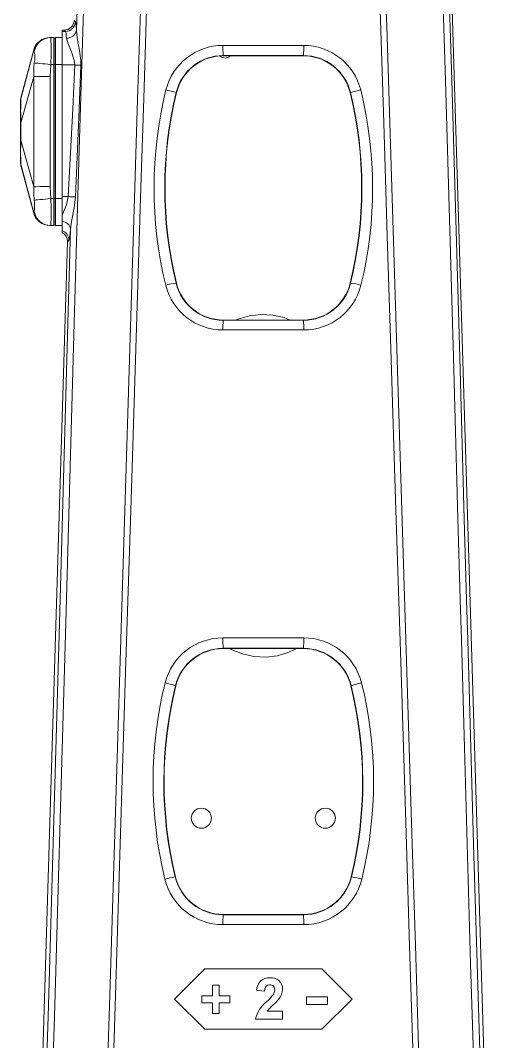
# Model space of a CAD drawing. Header units: millimetres. Extents: x -280 to 408, y 33 to 269.
# Drawn here: x 107.03 to 120.91, y 158.35 to 188.8 of the extents above; entities that cross this region are included whole.
import ezdxf

# ---------------------------------------------------------------- set-up
doc = ezdxf.new("R2010")
doc.units = ezdxf.units.MM

msp = doc.modelspace()

# ---------------------------------------------------------------- linework, layer by layer
at = {"color": 7, "linetype": 'Continuous', "lineweight": 15}
for p, q in [((119.6708, 197.1339), (120.9129, 156.4393)), ((108.6344, 188.8048), (108.6727, 188.7654)), ((108.335, 188.5144), (108.2797, 188.5144)), ((108.2797, 188.5144), (108.2797, 188.4749)), ((108.3732, 188.4749), (108.335, 188.5144)), ((107.9139, 188.2913), (107.935, 188.2913)), ((107.935, 188.2913), (108.0297, 188.2913)), ((108.0297, 187.4913), (108.0297, 188.2913)), ((108.0649, 188.2819), (108.0297, 188.2913)), ((108.0649, 187.4913), (108.0649, 188.2819)), ((108.2797, 188.2913), (108.0797, 188.2913)), ((108.0797, 188.2913), (108.0797, 187.4913)), ((108.2797, 188.4749), (108.3732, 188.4749)), ((108.2797, 188.4749), (108.2797, 187.4763)), ((107.43, 187.9174), (107.0421, 186.4625)), ((107.4266, 187.9252), (107.045, 186.5006)), ((115.4778, 187.7584), (113.0817, 187.7584)), ((113.0817, 187.7496), (113.0817, 187.7584)), ((113.0817, 187.7496), (115.4778, 187.7496)), ((115.4778, 187.7496), (115.4778, 187.7584)), ((107.935, 187.4913), (107.9139, 187.1328)), ((107.935, 187.4913), (108.0297, 187.4913)), ((108.0297, 183.4913), (108.0297, 187.4913)), ((108.0649, 187.4913), (108.0297, 187.4913)), ((108.0649, 183.4913), (108.0649, 187.4913)), ((108.0797, 187.4913), (108.0649, 187.4913)), ((108.2797, 187.4913), (108.0797, 187.4913)), ((108.0797, 187.4913), (108.0797, 183.4913)), ((108.2797, 187.4763), (108.2797, 183.5524)), ((108.6512, 187.4763), (108.2797, 187.4763)), ((107.43, 187.1359), (107.0421, 185.7531)), ((107.9139, 187.1328), (107.9139, 183.8498)), ((111.6898, 186.6556), (111.6813, 186.6577)), ((116.8697, 186.6556), (116.8781, 186.6577)), ((107.0297, 185.7296), (107.0297, 186.3544)), ((107.0297, 185.253), (107.0297, 185.7296)), ((107.0297, 184.6282), (107.0297, 185.253)), ((107.43, 183.8467), (107.0421, 185.2295)), ((107.43, 183.0653), (107.0421, 184.5201)), ((107.045, 184.482), (107.4266, 183.0574)), ((107.9139, 183.8498), (107.935, 183.4913)), ((107.935, 183.4913), (108.0297, 183.4913)), ((108.0297, 182.6913), (108.0297, 183.4913)), ((108.0649, 183.4913), (108.0297, 183.4913)), ((108.0649, 182.7007), (108.0649, 183.4913)), ((108.0797, 183.4913), (108.0649, 183.4913)), ((108.2797, 183.4913), (108.0797, 183.4913)), ((108.0797, 183.4913), (108.0797, 182.6913)), ((108.2797, 183.5524), (108.4565, 183.5524)), ((108.2797, 183.5524), (108.2797, 182.9991)), ((108.2797, 182.8082), (108.2797, 182.9991)), ((108.2797, 182.5343), (108.2797, 182.8082)), ((108.2797, 182.7668), (108.2797, 182.6913)), ((107.935, 182.6913), (107.9139, 182.6913)), ((107.935, 182.6913), (108.0297, 182.6913)), ((108.0649, 182.7007), (108.0297, 182.6913)), ((108.2797, 182.6913), (108.0797, 182.6913)), ((108.2797, 182.4764), (108.2797, 182.5343)), ((107.5779, 154.1913), (108.433, 182.2056)), ((108.4736, 182.2451), (108.433, 182.2056)), ((111.6839, 180.9717), (111.6754, 180.9696)), ((116.8755, 180.9717), (116.884, 180.9696)), ((113.0817, 179.8707), (113.0817, 179.862)), ((115.4778, 179.8707), (113.0817, 179.8707)), ((113.0817, 179.862), (115.4778, 179.862)), ((115.4778, 179.8707), (115.4778, 179.862)), ((115.4778, 170.0812), (113.0817, 170.0812)), ((113.0817, 170.0725), (113.0817, 170.0812)), ((113.0817, 170.0725), (115.4778, 170.0725)), ((115.4778, 170.0725), (115.4778, 170.0812)), ((111.6659, 168.9615), (111.6574, 168.9635)), ((116.8936, 168.9615), (116.902, 168.9635)), ((111.6579, 163.2653), (111.6494, 163.2633)), ((116.9015, 163.2653), (116.91, 163.2633)), ((113.0817, 162.1449), (113.0817, 162.1362)), ((115.4778, 162.1449), (113.0817, 162.1449)), ((113.0817, 162.1362), (115.4778, 162.1362)), ((115.4778, 162.1449), (115.4778, 162.1362)), ((111.6297, 159.6209), (112.5297, 160.5209)), ((112.5297, 160.5209), (116.0297, 160.5209)), ((116.0297, 160.5209), (116.9297, 159.6209)), ((112.7594, 159.7175), (112.7594, 160.0341)), ((112.7594, 160.0341), (112.9652, 160.0341)), ((112.9652, 160.0341), (112.9652, 159.7175)), ((114.3175, 159.8599), (114.0801, 159.8832)), ((112.5297, 158.7209), (111.6297, 159.6209)), ((112.4428, 159.5117), (112.4428, 159.7175)), ((112.4428, 159.7175), (112.7594, 159.7175)), ((112.9652, 159.7175), (113.2818, 159.7175)), ((113.2818, 159.7175), (113.2818, 159.5117)), ((115.5715, 159.693), (116.1967, 159.693)), ((115.5715, 159.4586), (115.5715, 159.693)), ((116.9297, 159.6209), (116.0297, 158.7209)), ((116.1967, 159.693), (116.1967, 159.4586)), ((112.7594, 159.5117), (112.4428, 159.5117)), ((112.7594, 159.1951), (112.7594, 159.5117)), ((113.2818, 159.5117), (112.9652, 159.5117)), ((112.9652, 159.5117), (112.9652, 159.1951)), ((116.1967, 159.4586), (115.5715, 159.4586)), ((112.9652, 159.1951), (112.7594, 159.1951)), ((114.8557, 159.0209), (114.0484, 159.0209)), ((114.3969, 159.2584), (114.8557, 159.2584)), ((114.8557, 159.2584), (114.8557, 159.0209)), ((116.0297, 158.7209), (112.5297, 158.7209))]:
    msp.add_line(p, q, dxfattribs=at)
at = {"color": 7, "linetype": 'Continuous', "lineweight": 15, "flags": 128}
for points in [[(108.9555, 190.5545), (108.9309, 189.7527), (108.7862, 184.9425), (108.6474, 180.1344), (108.375, 170.4998), (108.2388, 165.6837), (108.148, 162.5595), (108.0539, 159.4338), (107.9582, 156.3081)], [(108.702, 188.5109), (108.7402, 189.7594), (108.765, 190.5695)], [(110.793, 189.1178), (110.7096, 186.4724), (110.6248, 183.8276), (110.4733, 179.0119), (110.3219, 174.1975), (110.1701, 169.3825), (110.0704, 166.166), (109.9705, 162.9484), (109.8697, 159.7299), (109.8104, 157.8465)], [(118.749, 157.8465), (118.6441, 161.203), (118.54, 164.5587), (118.3893, 169.3789), (118.2375, 174.1981), (118.0866, 179.0131), (117.9794, 182.3802), (117.8718, 185.7487), (117.7665, 189.1178)], [(109.6369, 157.8834), (109.6949, 159.7354), (109.7952, 162.953), (109.8946, 166.1698), (109.9937, 169.3855), (110.1446, 174.2006), (110.295, 179.0155), (110.4454, 183.8316), (110.5288, 186.4564), (110.611, 189.0817)], [(117.9484, 189.0817), (117.9622, 188.638), (118.0637, 185.4299), (118.1645, 182.2225), (118.2649, 179.0163), (118.4148, 174.2012), (118.5657, 169.3822), (118.7155, 164.5622), (118.8187, 161.2232), (118.9225, 157.8834)], [(108.702, 188.5109), (108.7263, 188.2847), (108.7952, 187.907), (108.83, 187.5975), (108.8305, 187.47)], [(108.6512, 187.4763), (108.6473, 187.5743), (108.5794, 187.8128), (108.513, 187.9629), (108.4502, 188.1045), (108.4025, 188.2792)], [(107.4442, 187.8754), (107.4315, 187.8912), (107.43, 187.9174), (107.43, 187.9174)], [(113.0744, 188.0587), (113.6744, 188.0591), (115.485, 188.0587)], [(107.4442, 187.537), (107.4663, 187.5349), (107.5028, 187.5315), (107.5525, 187.5269), (107.6139, 187.5212), (107.6852, 187.5146), (107.7641, 187.5072), (107.8482, 187.4994), (107.935, 187.4913)], [(108.4565, 183.5524), (108.5978, 186.1728), (108.6512, 187.4763)], [(108.6512, 187.4763), (108.6752, 187.4755), (108.6991, 187.4746), (108.7226, 187.4738), (108.7457, 187.473), (108.7682, 187.4722), (108.7899, 187.4714), (108.8107, 187.4707), (108.8305, 187.47)], [(108.8305, 187.47), (108.7831, 186.1643), (108.6693, 183.5398)], [(107.43, 183.8467), (107.43, 183.8467), (107.4267, 184.8467), (107.4263, 185.8467), (107.43, 187.1359), (107.43, 187.1359)], [(107.43, 187.1359), (107.4967, 187.1355), (107.6081, 187.1348), (107.7523, 187.1338), (107.9139, 187.1328)], [(107.042, 186.4621), (107.03, 186.37), (107.0297, 186.3544)], [(107.0421, 186.4625), (107.042, 186.4623), (107.042, 186.4621)], [(107.042, 185.7529), (107.03, 185.733), (107.0297, 185.7296)], [(107.042, 185.7529), (107.0421, 185.753), (107.0421, 185.7531)], [(107.0421, 185.7531), (107.0421, 185.7531), (107.0451, 185.5035), (107.0444, 185.3667), (107.0421, 185.2295), (107.0421, 185.2295)], [(107.0297, 185.253), (107.03, 185.2496), (107.042, 185.2298)], [(107.0421, 185.2295), (107.042, 185.2297), (107.042, 185.2298)], [(107.0297, 184.6282), (107.03, 184.6126), (107.042, 184.5205)], [(107.042, 184.5205), (107.0421, 184.5203), (107.0421, 184.5201)], [(107.43, 183.8467), (107.4967, 183.8472), (107.6081, 183.8479), (107.7523, 183.8488), (107.9139, 183.8498)], [(107.4442, 183.4456), (107.4315, 183.6461), (107.43, 183.8467), (107.43, 183.8467)], [(107.4442, 183.4456), (107.4663, 183.4477), (107.5028, 183.4511), (107.5525, 183.4557), (107.6139, 183.4614), (107.6852, 183.4681), (107.7641, 183.4754), (107.8482, 183.4832), (107.935, 183.4913)], [(108.2797, 182.9991), (108.4012, 183.3038), (108.4565, 183.5524)], [(108.4565, 183.5524), (108.486, 183.5507), (108.5153, 183.5489), (108.5439, 183.5472), (108.5718, 183.5456), (108.5985, 183.544), (108.6238, 183.5425), (108.6475, 183.5411), (108.6693, 183.5398)], [(108.6693, 183.5398), (108.6337, 183.2163), (108.5572, 182.809), (108.5263, 182.5831)], [(107.43, 183.0653), (107.43, 183.0653), (107.4314, 183.0913), (107.4442, 183.1073)], [(107.7691, 156.3118), (107.8645, 159.4338), (107.9584, 162.5556), (108.049, 165.6759), (108.185, 170.4911), (108.4568, 180.1257), (108.5263, 182.5831)], [(115.485, 179.5756), (114.8851, 179.5752), (113.0745, 179.5756)], [(113.0745, 170.3945), (113.6744, 170.3949), (115.485, 170.3945)], [(115.485, 161.8414), (114.8851, 161.841), (113.0744, 161.8414)], [(114.4719, 160.0499), (114.4076, 160.0376), (114.3717, 160.0139), (114.3456, 159.9796), (114.3245, 159.917), (114.3175, 159.8599)], [(114.736, 159.6101), (114.6521, 159.5199), (114.5619, 159.4365), (114.4736, 159.3539), (114.3969, 159.2584)]]:
    msp.add_lwpolyline(points, dxfattribs=at)
at = {"color": 8, "linetype": 'Continuous', "lineweight": 15, "flags": 128}
for points in [[(120.5982, 156.4086), (120.4672, 160.6841), (120.372, 163.9025), (120.2799, 167.1199), (120.189, 170.3365), (120.155, 171.5403), (120.0869, 173.9478), (119.9514, 178.7604), (119.8141, 183.5742), (119.7119, 187.016), (119.6068, 190.4585)], [(119.7974, 190.4696), (119.9026, 187.0194), (120.0047, 183.5699), (120.1418, 178.754), (120.2772, 173.9392), (120.3451, 171.5316), (120.3791, 170.3278), (120.4697, 167.1154), (120.5615, 163.9022), (120.6565, 160.688), (120.7866, 156.4348)], [(107.43, 187.9174), (107.43, 187.9174), (107.4267, 187.9246), (107.4263, 187.9257)], [(107.0451, 186.5011), (107.0444, 186.4933), (107.0421, 186.4625), (107.0421, 186.4625), (107.0421, 186.4625)], [(107.0421, 184.5201), (107.0421, 184.5201), (107.0451, 184.4807), (107.0451, 184.4815)], [(107.4264, 183.0574), (107.4263, 183.057), (107.43, 183.0653), (107.43, 183.0653), (107.43, 183.0653)], [(113.4688, 179.8707), (113.5178, 179.8948), (113.8624, 179.9968), (114.2077, 180.0378), (114.5651, 180.0194), (114.9037, 179.9434), (115.0809, 179.8707)], [(115.2664, 170.0725), (115.0424, 169.9621), (114.6985, 169.8602), (114.3527, 169.8189), (113.9947, 169.8372), (113.6548, 169.9135), (113.3232, 170.0499), (113.2872, 170.0725)]]:
    msp.add_lwpolyline(points, dxfattribs=at)
at = {"color": 7, "linetype": 'Continuous', "lineweight": 15}
for centre in [(112.4297, 165.0144), (116.1297, 165.0144)]:
    msp.add_circle(centre, 0.3, dxfattribs=at)
for centre, radius, start, end in [((108.3723, 188.7755), 0.3005, 270.1766, 358.07487), ((108.4225, 188.5627), 0.2842, 265.96608, 349.50057), ((107.9075, 187.7913), 0.5, 90, 164.42991), ((107.9139, 187.7913), 0.5, 90.0007, 165.39701), ((107.9358, 187.7928), 0.4985, 90.09742, 170.46822), ((100.9762, 187.8913), 6.9703, 356.7102, 3.2898), ((108.0597, 188.2626), 0.02, 0, 75), ((113.0717, 186.3074), 1.7513, 89.90931, 165.96162), ((116.4567, 187.9899), 3.383, 178.83465, 183.92413), ((112.1031, 187.9899), 3.3826, 356.07557, 1.16565), ((115.4879, 186.3076), 1.7511, 14.03378, 90.09534), ((106.5025, 187.7062), 0.9569, 349.81528, 10.18472), ((113.0836, 186.3147), 1.4437, 90.07736, 166.25716), ((113.0836, 186.3147), 1.4349, 90.07824, 166.25685), ((113.1342, 187.9168), 0.2344, 228.66611, 314.52181), ((115.4758, 186.3147), 1.4437, 13.74327, 89.92221), ((115.4758, 186.3147), 1.4349, 13.74241, 89.92256), ((109.5697, 187.2608), 2.1433, 172.59748, 183.34184), ((123.2104, 183.81), 12.1931, 166.13338, 193.75077), ((117.0252, 209.4675), 23.4275, 256.0379, 256.81442), ((111.5333, 209.4714), 23.4315, 283.18558, 283.96197), ((105.3476, 183.81), 12.1945, 346.25091, 13.86494), ((107.5297, 186.3788), 0.5, 165.81762, 180), ((120.1088, 186.1075), 13.0716, 178.44547, 181.55453), ((123.3389, 183.8016), 12.0024, 166.23404, 193.64777), ((123.3386, 183.8017), 11.9934, 166.23385, 193.64811), ((105.2206, 183.8017), 11.9936, 346.35216, 13.76588), ((105.2208, 183.8016), 12.0021, 346.35193, 13.76625), ((119.7801, 184.8751), 12.7431, 178.40538, 181.59462), ((107.5297, 184.6038), 0.5, 180, 194.18181), ((106.0029, 183.2765), 1.4512, 353.30483, 6.69517), ((102.8031, 183.0913), 5.1474, 355.54311, 4.45689), ((107.9075, 183.1913), 0.5, 195.58023, 270), ((107.9139, 183.1913), 0.5, 194.60299, 269.9993), ((107.9358, 183.1898), 0.4985, 189.53178, 269.90258), ((108.0597, 182.7201), 0.02, 285, 0), ((108.2622, 182.5414), 0.2674, 8.96927, 86.2441), ((108.1732, 182.2532), 0.3006, 358.44543, 69.24017), ((111.799, 179.4606), 1.5141, 94.68032, 106.58591), ((113.0726, 181.3326), 1.757, 193.85984, 270.06016), ((113.0835, 181.3108), 1.4488, 193.61893, 269.92674), ((113.0835, 181.3108), 1.4401, 193.61807, 269.92704), ((115.4759, 181.3108), 1.4401, 270.07347, 346.38136), ((115.4759, 181.3108), 1.4488, 270.07288, 346.38145), ((115.4867, 181.3327), 1.7571, 269.94313, 346.13682), ((116.7605, 179.4606), 1.5141, 73.41423, 85.31964), ((116.2505, 179.6387), 3.1767, 175.97071, 181.13911), ((112.3089, 179.6387), 3.1767, 358.86089, 4.02929), ((113.0727, 168.6173), 1.7772, 89.94479, 165.96275), ((116.6482, 170.3202), 3.5745, 178.80883, 183.83321), ((111.9117, 170.3202), 3.5741, 356.1665, 1.19146), ((115.4868, 168.6174), 1.777, 14.03347, 90.05903), ((113.0835, 168.6125), 1.4687, 90.0725, 166.17196), ((113.0835, 168.6125), 1.46, 90.07317, 166.17148), ((115.4759, 168.6125), 1.4687, 13.82868, 89.92693), ((115.4759, 168.6125), 1.46, 13.82819, 89.92716), ((123.2247, 166.1077), 12.2348, 166.09257, 193.75001), ((110.7115, 166.1248), 2.9922, 71.57152, 77.7059), ((117.8479, 166.1248), 2.9922, 102.2941, 108.42848), ((105.3344, 166.1077), 12.235, 346.2503, 13.90712), ((123.2899, 166.0971), 11.9805, 166.15728, 193.68239), ((123.2892, 166.0971), 11.971, 166.15641, 193.68315), ((105.2694, 166.0971), 11.9719, 346.31787, 13.8426), ((105.2703, 166.0971), 11.9797, 346.31668, 13.84364), ((111.942, 161.0616), 2.221, 97.56933, 105.7103), ((113.0834, 163.612), 1.4758, 193.66867, 269.93208), ((113.0834, 163.612), 1.4671, 193.66798, 269.93195), ((115.476, 163.612), 1.4671, 270.06833, 346.33168), ((115.476, 163.612), 1.4758, 270.06773, 346.33146), ((116.6174, 161.0616), 2.221, 74.28973, 82.43065), ((113.0737, 163.6263), 1.7848, 193.82874, 270.02399), ((115.4857, 163.6264), 1.7849, 269.9783, 346.16892), ((116.375, 161.908), 3.3013, 176.03531, 181.15469), ((112.1862, 161.908), 3.2995, 358.84393, 3.96607), ((114.4574, 159.8789), 0.3773, 87.04517, 179.34504), ((114.5151, 159.9171), 0.3407, 0.44404, 96.4475), ((114.4765, 159.9069), 0.1431, 352.35739, 91.8594), ((114.3485, 159.8976), 0.27, 325.61499, 357.9327), ((114.3645, 159.9317), 0.4914, 319.11949, 358.60975), ((112.9218, 161.1195), 2.147, 312.86446, 320.1997), ((114.9187, 158.836), 0.8897, 127.07295, 167.99905)]:
    msp.add_arc(centre, radius, start, end, dxfattribs=at)
for centre, major_axis, ratio, start_param, end_param in [((108.3342, 188.8148), (0.2094, -0.2159), 0.9973453, 5.5143722, 7.0519984), ((108.6295, 187.4672), (0.0398, 1.3), 0.0523832, 5.6460599, 6.2324287), ((108.33, 187.4763), (0.0399, 1), 0.0680542, 5.6471695, 6.2335384), ((108.1327, 182.214), (-0.216, -0.2095), 0.997179, 2.3423498, 3.4323328), ((108.5097, 183.5433), (0.0398, 1.3), 0.0523832, 3.1955558, 3.8829356)]:
    msp.add_ellipse(centre, major_axis=major_axis, ratio=ratio, start_param=start_param, end_param=end_param, dxfattribs=at)

doc.saveas('drawing.dxf')
